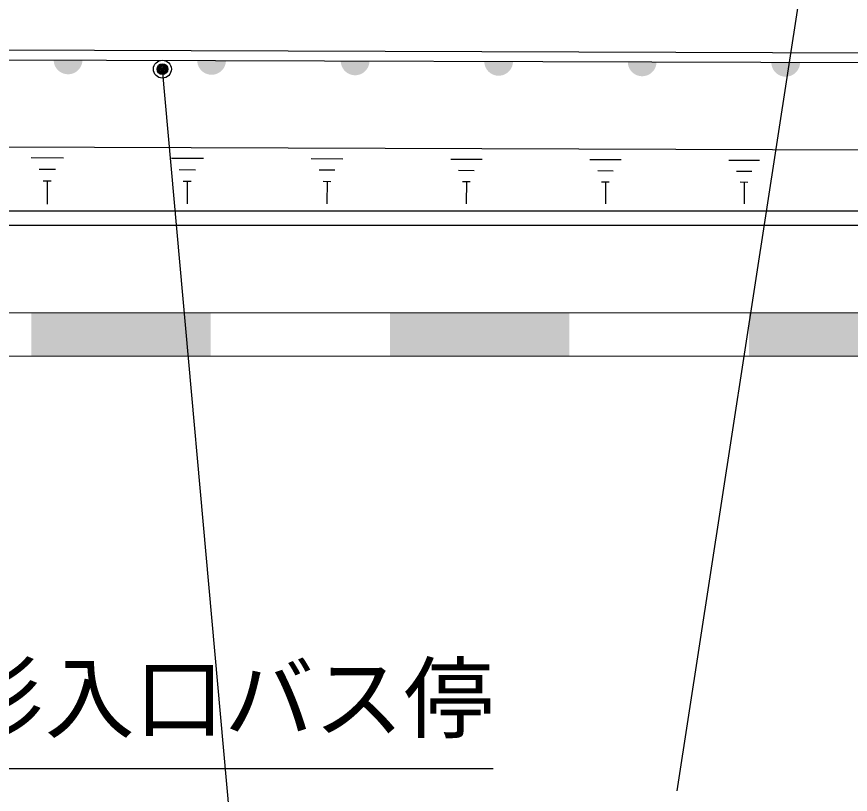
# Model space of a CAD drawing. Units: millimetres, scale not verified. Extents: x 40000 to 680000, y 20000 to 380000.
# Drawn here: x 84421 to 107654, y 271174 to 292840 of the extents above; entities that cross this region are included whole.
import ezdxf
from ezdxf.enums import TextEntityAlignment as Align

# ---------------------------------------------------------------- set-up
doc = ezdxf.new("R2010")
doc.units = ezdxf.units.MM
doc.header["$LTSCALE"] = 1000
doc.header["$PDMODE"] = 32
doc.header["$PDSIZE"] = 500
doc.layers.add('S-BGD', color=7, linetype='Continuous', lineweight=25)
doc.layers.add('S-STR-STRC', color=7, linetype='Continuous', lineweight=25)
doc.styles.add('ＭＳ ゴシック', font='')
doc.styles.get('ＭＳ ゴシック').set_extended_font_data('MS Gothic')

msp = doc.modelspace()

# ---------------------------------------------------------------- hatches: boundary and pattern name
at = {"layer": 'S-BGD'}
for points in [[(85453, 291637), (85453, 291623), (85454, 291616), (85454, 291609), (85455, 291602), (85455, 291595), (85456, 291588), (85457, 291581), (85458, 291574), (85459, 291567), (85460, 291560), (85462, 291553), (85463, 291547), (85465, 291540), (85466, 291533), (85468, 291526), (85470, 291520), (85472, 291513), (85475, 291506), (85477, 291500), (85479, 291493), (85482, 291487), (85484, 291480), (85487, 291474), (85490, 291467), (85493, 291461), (85496, 291455), (85499, 291449), (85503, 291442), (85506, 291436), (85510, 291430), (85513, 291424), (85517, 291418), (85521, 291413), (85525, 291407), (85529, 291401), (85533, 291396), (85537, 291390), (85541, 291385), (85546, 291379), (85550, 291374), (85555, 291369), (85560, 291363), (85564, 291358), (85569, 291353), (85574, 291348), (85579, 291344), (85585, 291339), (85590, 291334), (85595, 291330), (85600, 291325), (85606, 291321), (85611, 291317), (85617, 291312), (85623, 291308), (85628, 291304), (85634, 291300), (85640, 291297), (85646, 291293), (85652, 291289), (85658, 291286), (85664, 291283), (85670, 291279), (85677, 291276), (85683, 291273), (85689, 291270), (85696, 291268), (85702, 291265), (85709, 291262), (85715, 291260), (85722, 291257), (85728, 291255), (85735, 291253), (85742, 291251), (85748, 291249), (85755, 291247), (85762, 291246), (85769, 291244), (85776, 291243), (85782, 291242), (85789, 291240), (85796, 291239), (85803, 291238), (85810, 291238), (85817, 291237), (85824, 291236), (85831, 291236), (85838, 291235), (85845, 291235), (85852, 291235), (85859, 291235), (85866, 291235), (85873, 291236), (85880, 291236), (85887, 291237), (85894, 291237), (85901, 291238), (85907, 291239), (85914, 291240), (85921, 291241), (85928, 291242), (85935, 291244), (85942, 291245), (85949, 291247), (85955, 291248), (85962, 291250), (85969, 291252), (85975, 291254), (85982, 291257), (85989, 291259), (85995, 291261), (86002, 291264), (86008, 291266), (86015, 291269), (86021, 291272), (86027, 291275), (86034, 291278), (86040, 291281), (86046, 291285), (86052, 291288), (86058, 291292), (86064, 291295), (86070, 291299), (86076, 291303), (86081, 291307), (86087, 291311), (86093, 291315), (86098, 291319), (86104, 291323), (86109, 291328), (86115, 291332), (86120, 291337), (86125, 291342), (86130, 291347), (86135, 291351), (86140, 291356), (86145, 291361), (86150, 291367), (86154, 291372), (86159, 291377), (86163, 291382), (86168, 291388), (86172, 291393), (86176, 291399), (86180, 291405), (86184, 291410), (86188, 291416), (86192, 291422), (86195, 291428), (86199, 291434), (86202, 291440), (86206, 291446), (86209, 291452), (86212, 291459), (86215, 291465), (86218, 291471), (86221, 291478), (86224, 291484), (86226, 291491), (86229, 291497), (86231, 291504), (86233, 291510), (86235, 291517), (86237, 291524), (86239, 291530), (86241, 291537), (86243, 291544), (86244, 291551), (86246, 291558), (86247, 291564), (86248, 291571), (86249, 291578), (86250, 291585), (86251, 291592), (86252, 291599), (86252, 291606), (86253, 291613), (86253, 291620), (86253, 291627), (86253, 291634)], [(89453, 291623), (89453, 291609), (89454, 291602), (89454, 291595), (89455, 291588), (89455, 291581), (89456, 291574), (89457, 291567), (89458, 291560), (89459, 291554), (89460, 291547), (89462, 291540), (89463, 291533), (89465, 291526), (89466, 291519), (89468, 291513), (89470, 291506), (89472, 291499), (89474, 291493), (89477, 291486), (89479, 291480), (89482, 291473), (89484, 291467), (89487, 291460), (89490, 291454), (89493, 291448), (89496, 291441), (89499, 291435), (89503, 291429), (89506, 291423), (89510, 291417), (89513, 291411), (89517, 291405), (89521, 291399), (89525, 291393), (89529, 291388), (89533, 291382), (89537, 291376), (89541, 291371), (89546, 291366), (89550, 291360), (89555, 291355), (89560, 291350), (89564, 291345), (89569, 291340), (89574, 291335), (89579, 291330), (89584, 291325), (89590, 291321), (89595, 291316), (89600, 291312), (89606, 291307), (89611, 291303), (89617, 291299), (89623, 291295), (89628, 291291), (89634, 291287), (89640, 291283), (89646, 291280), (89652, 291276), (89658, 291273), (89664, 291269), (89670, 291266), (89677, 291263), (89683, 291260), (89689, 291257), (89696, 291254), (89702, 291251), (89709, 291249), (89715, 291246), (89722, 291244), (89728, 291242), (89735, 291240), (89742, 291238), (89748, 291236), (89755, 291234), (89762, 291232), (89769, 291231), (89775, 291229), (89782, 291228), (89789, 291227), (89796, 291226), (89803, 291225), (89810, 291224), (89817, 291223), (89824, 291223), (89831, 291222), (89838, 291222), (89845, 291222), (89852, 291222), (89859, 291222), (89866, 291222), (89873, 291222), (89880, 291223), (89887, 291223), (89894, 291224), (89901, 291225), (89907, 291225), (89914, 291226), (89921, 291228), (89928, 291229), (89935, 291230), (89942, 291232), (89949, 291233), (89955, 291235), (89962, 291237), (89969, 291239), (89975, 291241), (89982, 291243), (89989, 291245), (89995, 291248), (90002, 291250), (90008, 291253), (90015, 291256), (90021, 291259), (90027, 291262), (90034, 291265), (90040, 291268), (90046, 291271), (90052, 291275), (90058, 291278), (90064, 291282), (90070, 291285), (90076, 291289), (90081, 291293), (90087, 291297), (90093, 291301), (90098, 291306), (90104, 291310), (90109, 291314), (90115, 291319), (90120, 291324), (90125, 291328), (90130, 291333), (90135, 291338), (90140, 291343), (90145, 291348), (90149, 291353), (90154, 291358), (90159, 291364), (90163, 291369), (90168, 291374), (90172, 291380), (90176, 291385), (90180, 291391), (90184, 291397), (90188, 291403), (90192, 291409), (90195, 291415), (90199, 291421), (90202, 291427), (90206, 291433), (90209, 291439), (90212, 291445), (90215, 291451), (90218, 291458), (90221, 291464), (90224, 291471), (90226, 291477), (90229, 291484), (90231, 291490), (90233, 291497), (90235, 291503), (90237, 291510), (90239, 291517), (90241, 291524), (90243, 291530), (90244, 291537), (90246, 291544), (90247, 291551), (90248, 291558), (90249, 291565), (90250, 291572), (90251, 291579), (90251, 291585), (90252, 291592), (90253, 291599), (90253, 291606), (90253, 291613), (90253, 291620)], [(93453, 291610), (93453, 291596), (93454, 291589), (93454, 291582), (93455, 291575), (93455, 291568), (93456, 291561), (93457, 291554), (93458, 291547), (93459, 291540), (93460, 291533), (93462, 291526), (93463, 291520), (93465, 291513), (93466, 291506), (93468, 291499), (93470, 291493), (93472, 291486), (93474, 291479), (93477, 291473), (93479, 291466), (93482, 291460), (93484, 291453), (93487, 291447), (93490, 291440), (93493, 291434), (93496, 291428), (93499, 291422), (93503, 291415), (93506, 291409), (93510, 291403), (93513, 291397), (93517, 291391), (93521, 291386), (93525, 291380), (93529, 291374), (93533, 291369), (93537, 291363), (93541, 291358), (93546, 291352), (93550, 291347), (93555, 291342), (93560, 291336), (93564, 291331), (93569, 291326), (93574, 291321), (93579, 291317), (93584, 291312), (93590, 291307), (93595, 291303), (93600, 291298), (93606, 291294), (93611, 291290), (93617, 291285), (93623, 291281), (93628, 291277), (93634, 291273), (93640, 291270), (93646, 291266), (93652, 291262), (93658, 291259), (93664, 291256), (93670, 291252), (93677, 291249), (93683, 291246), (93689, 291243), (93696, 291241), (93702, 291238), (93709, 291235), (93715, 291233), (93722, 291230), (93728, 291228), (93735, 291226), (93742, 291224), (93748, 291222), (93755, 291220), (93762, 291219), (93769, 291217), (93775, 291216), (93782, 291215), (93789, 291213), (93796, 291212), (93803, 291211), (93810, 291211), (93817, 291210), (93824, 291209), (93831, 291209), (93838, 291208), (93845, 291208), (93852, 291208), (93859, 291208), (93866, 291208), (93873, 291209), (93880, 291209), (93887, 291210), (93894, 291210), (93901, 291211), (93907, 291212), (93914, 291213), (93921, 291214), (93928, 291215), (93935, 291217), (93942, 291218), (93949, 291220), (93955, 291221), (93962, 291223), (93969, 291225), (93975, 291227), (93982, 291230), (93989, 291232), (93995, 291234), (94002, 291237), (94008, 291239), (94015, 291242), (94021, 291245), (94027, 291248), (94034, 291251), (94040, 291254), (94046, 291258), (94052, 291261), (94058, 291265), (94064, 291268), (94070, 291272), (94076, 291276), (94081, 291280), (94087, 291284), (94093, 291288), (94098, 291292), (94104, 291296), (94109, 291301), (94115, 291305), (94120, 291310), (94125, 291315), (94130, 291320), (94135, 291324), (94140, 291329), (94145, 291334), (94149, 291340), (94154, 291345), (94159, 291350), (94163, 291355), (94167, 291361), (94172, 291366), (94176, 291372), (94180, 291378), (94184, 291383), (94188, 291389), (94192, 291395), (94195, 291401), (94199, 291407), (94202, 291413), (94206, 291419), (94209, 291425), (94212, 291432), (94215, 291438), (94218, 291444), (94221, 291451), (94223, 291457), (94226, 291464), (94229, 291470), (94231, 291477), (94233, 291483), (94235, 291490), (94237, 291497), (94239, 291503), (94241, 291510), (94243, 291517), (94244, 291524), (94246, 291531), (94247, 291537), (94248, 291544), (94249, 291551), (94250, 291558), (94251, 291565), (94251, 291572), (94252, 291579), (94252, 291586), (94253, 291593), (94253, 291600), (94253, 291607)], [(97453, 291596), (97453, 291582), (97454, 291575), (97454, 291568), (97455, 291561), (97455, 291554), (97456, 291547), (97457, 291540), (97458, 291533), (97459, 291527), (97460, 291520), (97462, 291513), (97463, 291506), (97465, 291499), (97466, 291492), (97468, 291486), (97470, 291479), (97472, 291472), (97474, 291466), (97477, 291459), (97479, 291453), (97482, 291446), (97484, 291440), (97487, 291433), (97490, 291427), (97493, 291421), (97496, 291414), (97499, 291408), (97503, 291402), (97506, 291396), (97510, 291390), (97513, 291384), (97517, 291378), (97521, 291372), (97525, 291366), (97529, 291361), (97533, 291355), (97537, 291349), (97541, 291344), (97546, 291339), (97550, 291333), (97555, 291328), (97560, 291323), (97564, 291318), (97569, 291313), (97574, 291308), (97579, 291303), (97584, 291298), (97590, 291294), (97595, 291289), (97600, 291285), (97606, 291280), (97611, 291276), (97617, 291272), (97623, 291268), (97628, 291264), (97634, 291260), (97640, 291256), (97646, 291253), (97652, 291249), (97658, 291245), (97664, 291242), (97670, 291239), (97677, 291236), (97683, 291233), (97689, 291230), (97696, 291227), (97702, 291224), (97708, 291222), (97715, 291219), (97722, 291217), (97728, 291215), (97735, 291213), (97742, 291211), (97748, 291209), (97755, 291207), (97762, 291205), (97769, 291204), (97775, 291202), (97782, 291201), (97789, 291200), (97796, 291199), (97803, 291198), (97810, 291197), (97817, 291196), (97824, 291196), (97831, 291195), (97838, 291195), (97845, 291195), (97852, 291195), (97859, 291195), (97866, 291195), (97873, 291195), (97880, 291196), (97887, 291196), (97894, 291197), (97901, 291198), (97907, 291198), (97914, 291199), (97921, 291201), (97928, 291202), (97935, 291203), (97942, 291205), (97949, 291206), (97955, 291208), (97962, 291210), (97969, 291212), (97975, 291214), (97982, 291216), (97989, 291218), (97995, 291221), (98002, 291223), (98008, 291226), (98015, 291229), (98021, 291232), (98027, 291235), (98033, 291238), (98040, 291241), (98046, 291244), (98052, 291248), (98058, 291251), (98064, 291255), (98070, 291258), (98076, 291262), (98081, 291266), (98087, 291270), (98093, 291274), (98098, 291279), (98104, 291283), (98109, 291287), (98114, 291292), (98120, 291297), (98125, 291301), (98130, 291306), (98135, 291311), (98140, 291316), (98145, 291321), (98149, 291326), (98154, 291331), (98159, 291337), (98163, 291342), (98167, 291347), (98172, 291353), (98176, 291358), (98180, 291364), (98184, 291370), (98188, 291376), (98192, 291382), (98195, 291388), (98199, 291394), (98202, 291400), (98206, 291406), (98209, 291412), (98212, 291418), (98215, 291424), (98218, 291431), (98221, 291437), (98223, 291444), (98226, 291450), (98229, 291457), (98231, 291463), (98233, 291470), (98235, 291476), (98237, 291483), (98239, 291490), (98241, 291497), (98243, 291503), (98244, 291510), (98245, 291517), (98247, 291524), (98248, 291531), (98249, 291538), (98250, 291545), (98251, 291552), (98251, 291558), (98252, 291565), (98252, 291572), (98253, 291579), (98253, 291586), (98253, 291593)], [(101453, 291583), (101453, 291569), (101454, 291562), (101454, 291555), (101454, 291548), (101455, 291541), (101456, 291534), (101457, 291527), (101458, 291520), (101459, 291513), (101460, 291506), (101462, 291499), (101463, 291493), (101465, 291486), (101466, 291479), (101468, 291472), (101470, 291466), (101472, 291459), (101474, 291452), (101477, 291446), (101479, 291439), (101482, 291433), (101484, 291426), (101487, 291420), (101490, 291413), (101493, 291407), (101496, 291401), (101499, 291395), (101503, 291388), (101506, 291382), (101510, 291376), (101513, 291370), (101517, 291364), (101521, 291359), (101525, 291353), (101529, 291347), (101533, 291342), (101537, 291336), (101541, 291331), (101546, 291325), (101550, 291320), (101555, 291315), (101560, 291309), (101564, 291304), (101569, 291299), (101574, 291294), (101579, 291290), (101584, 291285), (101590, 291280), (101595, 291276), (101600, 291271), (101606, 291267), (101611, 291263), (101617, 291258), (101623, 291254), (101628, 291250), (101634, 291246), (101640, 291243), (101646, 291239), (101652, 291235), (101658, 291232), (101664, 291229), (101670, 291225), (101677, 291222), (101683, 291219), (101689, 291216), (101696, 291214), (101702, 291211), (101708, 291208), (101715, 291206), (101722, 291203), (101728, 291201), (101735, 291199), (101742, 291197), (101748, 291195), (101755, 291193), (101762, 291192), (101769, 291190), (101775, 291189), (101782, 291187), (101789, 291186), (101796, 291185), (101803, 291184), (101810, 291184), (101817, 291183), (101824, 291182), (101831, 291182), (101838, 291181), (101845, 291181), (101852, 291181), (101859, 291181), (101866, 291181), (101873, 291182), (101880, 291182), (101887, 291183), (101894, 291183), (101900, 291184), (101907, 291185), (101914, 291186), (101921, 291187), (101928, 291188), (101935, 291190), (101942, 291191), (101949, 291193), (101955, 291194), (101962, 291196), (101969, 291198), (101975, 291200), (101982, 291203), (101989, 291205), (101995, 291207), (102002, 291210), (102008, 291212), (102015, 291215), (102021, 291218), (102027, 291221), (102033, 291224), (102040, 291227), (102046, 291231), (102052, 291234), (102058, 291238), (102064, 291241), (102070, 291245), (102076, 291249), (102081, 291253), (102087, 291257), (102093, 291261), (102098, 291265), (102104, 291269), (102109, 291274), (102114, 291278), (102120, 291283), (102125, 291288), (102130, 291293), (102135, 291297), (102140, 291302), (102145, 291307), (102149, 291313), (102154, 291318), (102159, 291323), (102163, 291328), (102167, 291334), (102172, 291339), (102176, 291345), (102180, 291351), (102184, 291356), (102188, 291362), (102192, 291368), (102195, 291374), (102199, 291380), (102202, 291386), (102206, 291392), (102209, 291398), (102212, 291405), (102215, 291411), (102218, 291417), (102221, 291424), (102223, 291430), (102226, 291437), (102228, 291443), (102231, 291450), (102233, 291456), (102235, 291463), (102237, 291470), (102239, 291476), (102241, 291483), (102243, 291490), (102244, 291497), (102245, 291504), (102247, 291510), (102248, 291517), (102249, 291524), (102250, 291531), (102251, 291538), (102251, 291545), (102252, 291552), (102252, 291559), (102253, 291566), (102253, 291573), (102253, 291580)], [(105453, 291569), (105453, 291555), (105454, 291548), (105454, 291541), (105454, 291534), (105455, 291527), (105456, 291520), (105457, 291513), (105458, 291506), (105459, 291500), (105460, 291493), (105462, 291486), (105463, 291479), (105465, 291472), (105466, 291465), (105468, 291459), (105470, 291452), (105472, 291445), (105474, 291439), (105477, 291432), (105479, 291426), (105482, 291419), (105484, 291413), (105487, 291406), (105490, 291400), (105493, 291394), (105496, 291387), (105499, 291381), (105503, 291375), (105506, 291369), (105509, 291363), (105513, 291357), (105517, 291351), (105521, 291345), (105525, 291339), (105529, 291334), (105533, 291328), (105537, 291322), (105541, 291317), (105546, 291312), (105550, 291306), (105555, 291301), (105560, 291296), (105564, 291291), (105569, 291286), (105574, 291281), (105579, 291276), (105584, 291271), (105590, 291267), (105595, 291262), (105600, 291258), (105606, 291253), (105611, 291249), (105617, 291245), (105623, 291241), (105628, 291237), (105634, 291233), (105640, 291229), (105646, 291226), (105652, 291222), (105658, 291218), (105664, 291215), (105670, 291212), (105676, 291209), (105683, 291206), (105689, 291203), (105696, 291200), (105702, 291197), (105708, 291195), (105715, 291192), (105722, 291190), (105728, 291188), (105735, 291186), (105741, 291184), (105748, 291182), (105755, 291180), (105762, 291178), (105769, 291177), (105775, 291175), (105782, 291174), (105789, 291173), (105796, 291172), (105803, 291171), (105810, 291170), (105817, 291169), (105824, 291169), (105831, 291168), (105838, 291168), (105845, 291168), (105852, 291168), (105859, 291168), (105866, 291168), (105873, 291168), (105880, 291169), (105887, 291169), (105894, 291170), (105900, 291170), (105907, 291171), (105914, 291172), (105921, 291174), (105928, 291175), (105935, 291176), (105942, 291178), (105949, 291179), (105955, 291181), (105962, 291183), (105969, 291185), (105975, 291187), (105982, 291189), (105989, 291191), (105995, 291194), (106002, 291196), (106008, 291199), (106015, 291202), (106021, 291205), (106027, 291208), (106033, 291211), (106040, 291214), (106046, 291217), (106052, 291221), (106058, 291224), (106064, 291228), (106070, 291231), (106076, 291235), (106081, 291239), (106087, 291243), (106093, 291247), (106098, 291252), (106104, 291256), (106109, 291260), (106114, 291265), (106120, 291270), (106125, 291274), (106130, 291279), (106135, 291284), (106140, 291289), (106145, 291294), (106149, 291299), (106154, 291304), (106159, 291310), (106163, 291315), (106167, 291320), (106172, 291326), (106176, 291331), (106180, 291337), (106184, 291343), (106188, 291349), (106192, 291355), (106195, 291361), (106199, 291367), (106202, 291373), (106206, 291379), (106209, 291385), (106212, 291391), (106215, 291397), (106218, 291404), (106221, 291410), (106223, 291417), (106226, 291423), (106228, 291430), (106231, 291436), (106233, 291443), (106235, 291449), (106237, 291456), (106239, 291463), (106241, 291470), (106242, 291476), (106244, 291483), (106245, 291490), (106247, 291497), (106248, 291504), (106249, 291511), (106250, 291518), (106251, 291525), (106251, 291531), (106252, 291538), (106252, 291545), (106253, 291552), (106253, 291559), (106253, 291566)], [(89827, 283384), (84827, 283383), (84827, 284583), (89827, 284584)], [(99827, 283386), (94827, 283385), (94827, 284585), (99827, 284586)], [(109827, 283388), (104827, 283387), (104827, 284587), (109827, 284588)]]:
    msp.add_hatch(color=256, dxfattribs=at).paths.add_polyline_path(points)

# ---------------------------------------------------------------- linework, layer by layer
for p, q in [((67490, 291971), (178489, 291596)), ((67489, 291697), (168217, 291357)), ((67481, 289271), (178480, 288896)), ((84824, 288912), (85727, 288909)), ((88732, 288899), (89626, 288896)), ((92630, 288886), (93514, 288883)), ((96519, 288873), (97394, 288870)), ((100398, 288859), (101264, 288857)), ((104268, 288846), (105124, 288843)), ((85049, 288589), (85500, 288587)), ((88954, 288579), (89401, 288577)), ((92850, 288569), (93292, 288568)), ((96737, 288559), (97174, 288558)), ((100614, 288550), (101046, 288548)), ((104481, 288540), (104909, 288539)), ((85160, 288266), (85386, 288265)), ((85273, 288265), (85271, 287620)), ((89065, 288259), (89288, 288259)), ((89177, 288259), (89174, 287621)), ((92960, 288253), (93181, 288252)), ((93070, 288253), (93068, 287621)), ((96845, 288247), (97064, 288246)), ((96954, 288246), (96952, 287622)), ((100721, 288240), (100937, 288240)), ((100829, 288240), (100827, 287622)), ((104587, 288234), (104801, 288233)), ((104694, 288234), (104692, 287623)), ((167475, 287430), (67475, 287418)), ((167474, 287030), (67475, 287018)), ((385052, 284635), (67461, 284580)), ((78830, 271890), (97705, 271890))]:
    msp.add_line(p, q, dxfattribs=at)
msp.add_lwpolyline([(67461, 283380), (385045, 283435), (568314, 281206)], dxfattribs=at)
at = {"layer": 'S-STR-STRC'}
for p, q in [((107224, 299836), (102821, 271275)), ((91223, 260909), (88482, 291378))]:
    msp.add_line(p, q, dxfattribs=at)
for radius in [150, 120, 90, 60, 30, 20]:
    msp.add_circle((88482, 291378), radius, dxfattribs=at)
msp.add_point((88482, 291378), dxfattribs=at)

# ---------------------------------------------------------------- texts
at = {"layer": 'S-BGD', "style": 'ＭＳ ゴシック'}
msp.add_text('小杉入口バス停', height=1833, dxfattribs=at).set_placement((80205, 272390), align=Align.BOTTOM_LEFT)

doc.saveas('drawing.dxf')
